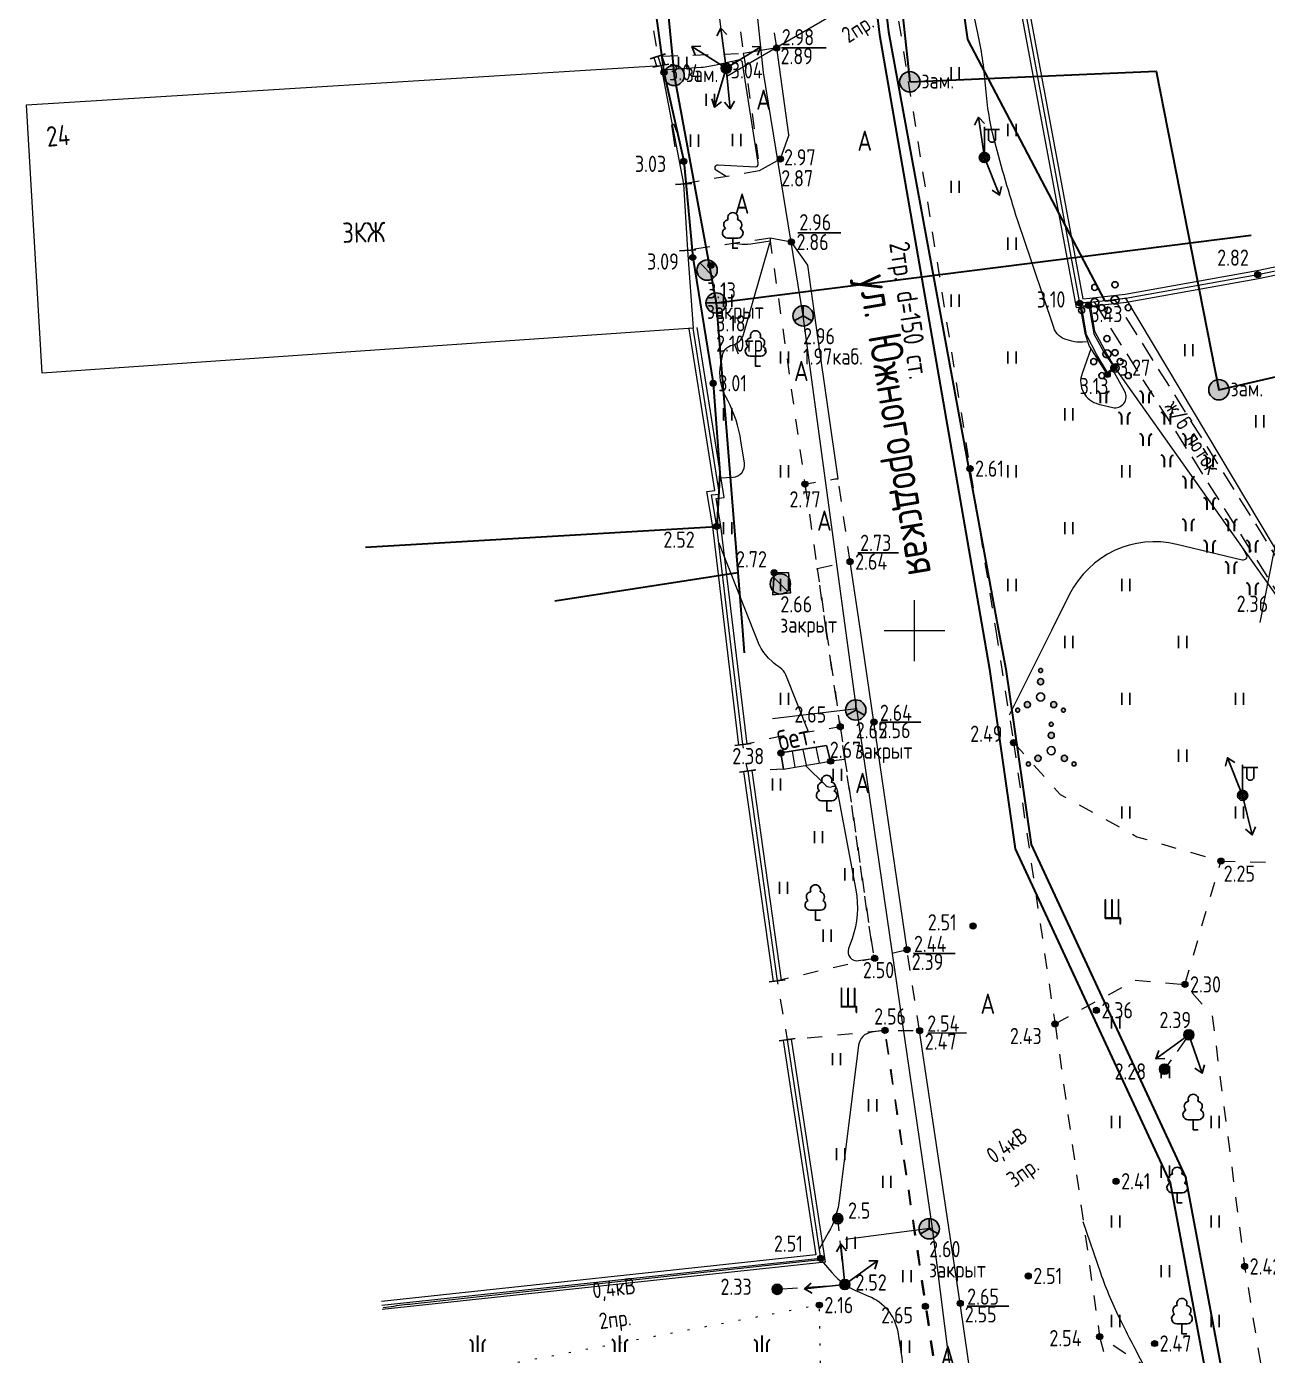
# Model space of a CAD drawing. Header units: metres. Extents: x 24337 to 25822, y 26642 to 34102.
# Drawn here: x 24494.9 to 24556, y 32964.3 to 33029.7 of the extents above; entities that cross this region are included whole.
import ezdxf

# ---------------------------------------------------------------- set-up
doc = ezdxf.new("R2010")
doc.units = ezdxf.units.M
for name, pattern in [('g5_01_5x1_5', [3, 1.5, -1.5]), ('g5_02x1', [3, 2, -1]), ('g5_366', [1.7, 0.2, -1.5])]:
    doc.linetypes.add(name, pattern=pattern)
for name, color, linetype in [('02_Сетка', 7, 'Continuous'), ('03_Здания и строения', 7, 'Continuous'), ('06_Инженерно-технические сооружения', 7, 'Continuous'), ('07_Объекты электропередачи', 7, 'Continuous'), ('10_Границы покрытий и угодий', 7, 'Continuous'), ('13_Растительность', 7, 'Continuous'), ('14_Ограждения', 7, 'Continuous'), ('17_Топонимика', 7, 'Continuous'), ('19_Горизонтали', 7, 'Continuous'), ('30_Канализация', 7, 'Continuous'), ('31_Водопровод', 7, 'Continuous'), ('33_Газопровод', 7, 'Continuous'), ('35_Телефон', 7, 'Continuous'), ('37_Кабель низкого напряжения', 7, 'Continuous'), ('44_Крышки колодцев', 7, 'Continuous'), ('45_Номера колодцев', 7, 'Continuous'), ('61_Отметки высоты поверхности', 7, 'Continuous')]:
    doc.layers.add(name, color=color, linetype=linetype)
doc.styles.add('LIKE11', font='bm431.shx')
doc.styles.add('Line_GUGK', font='', dxfattribs={"height": 1})
doc.styles.get("Standard").update_dxf_attribs({"font": 'GOST_0.TTF', "height": 2})
doc.styles.get('Line_GUGK').set_extended_font_data('Bm431', italic=True)
doc.linetypes.add('g5_119_3', pattern='A,8,-2,[31,GUGK_2005.shx,S=0.2,R=0,X=0,Y=0],8,[31,GUGK_2005.shx,S=0.2,R=180.000005,X=0,Y=0],-2', length=20)
doc.linetypes.add('g5_121_g', pattern='A,8,-0.6,["Г",Line_GUGK,S=2,R=0,X=0,Y=-1],-2.3,24', length=34.9)
doc.linetypes.add('g5_121_kl', pattern='A,8,-0.6,["Кл",Line_GUGK,S=2,R=0,X=0,Y=-1],-4.4,24', length=37)
doc.linetypes.add('g5_122_k', pattern='A,2,-2,3,-0.6,["К",Line_GUGK,S=2,R=0,X=0,Y=-1],-3,3,-2,8,-2,8,-2,6', length=41.6)
doc.linetypes.add('g5_122_kn', pattern='A,2,-2,3,-0.6,["Кн",Line_GUGK,S=2,R=0,X=0,Y=-1],-5,3,-2,8,-2,8,-2,6', length=43.6)
doc.linetypes.add('g5_122_v', pattern='A,2,-2,3,-0.6,["В",Line_GUGK,S=2,R=0,X=0,Y=-1],-2.8,3,-2,8,-2,8,-2,6', length=41.4)
doc.linetypes.add('g5_133_t', pattern='A,4,[27,GUGK_2005.shx,S=0.8,R=0,X=0,Y=0],4,-2', length=10)
doc.linetypes.add('g5_472', pattern='A,0,-8,[25,GUGK_2005.shx,S=0.8,R=0,X=0,Y=-0.4],0', length=8)

# ---------------------------------------------------------------- blocks, each defined once
blk = doc.blocks.new('g5_401')
at = {"color": 0, "flags": 128}
for points in [[(-0.4, 0), (-0.4, 1.2)], [(0.4, 0), (0.4, 1.2)]]:
    blk.add_lwpolyline(points, dxfattribs=at)
blk = doc.blocks.new('g5_404')
at = {"color": 0, "lineweight": 30, "flags": 128}
blk.add_lwpolyline([(0, 0), (0, 1.6)], dxfattribs=at)
for points in [[(-0.5, 0), (-0.5, 0.8, 0.318313), (-0.8, 1.2, 0.61176)], [(0.5, 0), (0.5, 0.8, -0.318313), (0.8, 1.2, -0.61176)]]:
    blk.add_lwpolyline(points, format="xyb", dxfattribs=at)
blk = doc.blocks.new('g5_330')
at = {"linetype": 'ByBlock'}
blk.add_hatch(color=0, dxfattribs=at).paths.add_polyline_path([(-0.3, 0, 1), (0.3, 0, 1)])
at = {"color": 0, "linetype": 'ByBlock', "lineweight": -2}
blk.add_circle((0, 0), 0.3, dxfattribs=at)
at = {"color": 0, "linetype": 'ByBlock', "lineweight": 15, "flags": 12}
for tag, p in [('number', (-7.62, -0.8)), ('z', (0.5, -0.8))]:
    blk.add_attdef(tag, p, '', height=1.6, dxfattribs=at)
blk = doc.blocks.new('g5_388_1')
at = {"color": 0, "flags": 128}
blk.add_lwpolyline([(0, 0.99), (0.51, 0.99, 0.798042), (0.73, 1.95, 0.636328), (0.46, 2.81, 0.533064), (0, 3.5, 0.533064), (-0.46, 2.81, 0.636328), (-0.73, 1.95, 0.798042), (-0.51, 0.99)], format="xyb", dxfattribs=at)
for points in [[(0, 0.99), (-0.51, 0.99)], [(0.5, 0), (0, 0), (0, 0.99)]]:
    blk.add_lwpolyline(points, dxfattribs=at)
at = {"style": 'LIKE11', "flags": 8}
for tag, p in [('Описание', (-14.19, 0.84)), ('Метрические данные', (1.49, 0.46))]:
    blk.add_attdef(tag, p, '', height=2, dxfattribs=at)
blk = doc.blocks.new('g5_475_5')
at = {"color": 0, "flags": 128}
blk.add_lwpolyline([(0, -0.8), (0, 0.8)], dxfattribs=at)
blk = doc.blocks.new('g5_395_2')
h = blk.add_hatch(color=0)
h.paths.add_polyline_path([(-1.6, -0.75, 1), (-1, -0.75, 1)])
h.paths.add_polyline_path([(-2.05, -1.3, 1), (-2.45, -1.3, 1)])
h.paths.add_polyline_path([(1.6, -0.75, 1), (1, -0.75, 1)])
h.paths.add_polyline_path([(2.05, -1.3, 1), (2.45, -1.3, 1)])
h.paths.add_polyline_path([(0.3, 1.5, 1), (-0.3, 1.5, 1)])
h.paths.add_polyline_path([(0.2, 2.6, 1), (-0.2, 2.6, 1)])
at = {"color": 0}
for centre, radius in [((0, 2.6), 0.2), ((0, 1.5), 0.3), ((0, 0), 0.4), ((-2.25, -1.3), 0.2), ((-1.3, -0.75), 0.3), ((1.3, -0.75), 0.3), ((2.25, -1.3), 0.2)]:
    blk.add_circle(centre, radius, dxfattribs=at)
blk = doc.blocks.new('g5_367_1')
at = {"color": 0, "flags": 128}
for points in [[(0, 0.99), (-0.51, 0.99)], [(0, 0.99), (0.51, 0.99)], [(0, 0), (0, 0.99)], [(0.5, 0), (0, 0)]]:
    blk.add_lwpolyline(points, dxfattribs=at)
at = {"color": 0}
for centre, start, end in [((-0.39, 2.32), 97.9407, 227.8197), ((0, 3), 90, 202.242), ((0, 3), 337.758, 90), ((0.39, 2.32), 312.1804, 82.0594), ((-0.51, 1.49), 115.6346, 270), ((0.51, 1.49), 270, 64.3654)]:
    blk.add_arc(centre, 0.5, start, end, dxfattribs=at)
at = {"style": 'LIKE11', "flags": 8}
for tag, p in [('Описание', (-14.23, 1.01)), ('Метрические данные', (1.4, 0.6))]:
    blk.add_attdef(tag, p, '', height=2, dxfattribs=at)
blk = doc.blocks.new('g5_329_6')
at = {"color": 0, "linetype": 'ByBlock', "lineweight": 15}
blk.add_line((0, 0), (1, 0), dxfattribs=at)
blk = doc.blocks.new('g5_403')
at = {"color": 0, "lineweight": 30, "flags": 128}
for points in [[(-0.3, 0), (-0.3, 0.8, 0.318313), (-0.6, 1.2, 0.61176)], [(0.3, 0), (0.3, 0.8, -0.318313), (0.6, 1.2, -0.61176)]]:
    blk.add_lwpolyline(points, format="xyb", dxfattribs=at)
blk = doc.blocks.new('g5_394')
at = {"color": 0}
for centre, radius in [((0, 1.5), 0.3), ((0, 0), 0.4), ((-1.3, -0.75), 0.3), ((1.3, -0.75), 0.3)]:
    blk.add_circle(centre, radius, dxfattribs=at)
blk = doc.blocks.new('g5_115_1')
at = {"color": 0, "flags": 128}
for points in [[(0, 0), (4, 0)], [(3.29, -0.5), (4, 0), (3.29, 0.5)]]:
    blk.add_lwpolyline(points, dxfattribs=at)
blk = doc.blocks.new('g5_106_1a')
h = blk.add_hatch(color=255)
edge = h.paths.add_edge_path()
edge.add_arc((0, 0), 0.425, 0, 360)
at = {"color": 0}
blk.add_circle((0, 0), 0.5, dxfattribs=at)
at = {"style": 'LIKE11', "flags": 8}
for tag, p in [('Отметка', (1, 0)), ('Высота опоры', (-7.75, -2.8))]:
    blk.add_attdef(tag, p, '', height=1.6, dxfattribs=at)
blk = doc.blocks.new('g5_110_1c')
h = blk.add_hatch(color=255)
edge = h.paths.add_edge_path()
edge.add_arc((0, 0), 0.425, 0, 360)
edge = h.paths.add_edge_path(flags=16)
edge.add_arc((0, 0), 0.195, 0, 360)
h = blk.add_hatch(color=0)
edge = h.paths.add_edge_path()
edge.add_arc((0, 0), 0.12, 0, 360)
at = {"color": 0}
for p, q in [((0, 0.5), (0, 3)), ((0, 2.75), (1.5, 2.75))]:
    blk.add_line(p, q, dxfattribs=at)
at = {"color": 0, "flags": 128}
blk.add_lwpolyline([(0.4, 2.75), (0.4, 1.86, 1.040016), (1.1, 1.86), (1.1, 2.75)], format="xyb", dxfattribs=at)
at = {"color": 0}
for radius in [0.5, 0.12]:
    blk.add_circle((0, 0), radius, dxfattribs=at)
blk = doc.blocks.new('g5_117sv')
h = blk.add_hatch(color=255)
h.paths.add_polyline_path([(-0.08, 0.92, 0.390634), (-0.93, 0, 0.11106), (-0.84, -0.4), (-0.08, 0.04)])
h.paths.add_polyline_path([(0.07, 0.04), (0.84, -0.4, 0.11106), (0.92, 0, 0.390634), (0.07, 0.92)])
h.paths.add_polyline_path([(-0.76, -0.53, 0.524447), (0.76, -0.53), (0, -0.09)])
at = {"color": 0, "flags": 128}
for points in [[(0, 1), (0, 0)], [(0, 0), (-0.87, -0.5)], [(0.87, -0.5), (0, 0)]]:
    blk.add_lwpolyline(points, dxfattribs=at)
at = {"color": 0}
blk.add_circle((0, 0), 1, dxfattribs=at)
at = {"style": 'LIKE11', "flags": 8}
for tag, p in [('Номер', (0, 1.7)), ('Отметка кольца люка', (0, -2.8)), ('Отметка земли (возле него)', (0, -4.8)), ('Верх прокладки', (0, -6.8)), ('Низ прокладки', (0, -8.8))]:
    blk.add_attdef(tag, p, '', height=1.6, dxfattribs=at)
blk = doc.blocks.new('g5_117v')
h = blk.add_hatch(color=255)
h.paths.add_polyline_path([(-0.92, 0.07), (0.92, 0.07, 0.921954)])
h.paths.add_polyline_path([(0.92, -0.07), (-0.92, -0.07, 0.921954)])
at = {"color": 0}
blk.add_line((-1, 0), (1, 0), dxfattribs=at)
blk.add_circle((0, 0), 1, dxfattribs=at)
at = {"style": 'LIKE11', "flags": 8}
blk.add_attdef('Номер', (0, 1.7), '', height=1.6, dxfattribs=at)
at = {"layer": '45_Номера колодцев', "style": 'LIKE11', "flags": 8}
for tag, p in [('Отметка кольца люка', (0, -2.8)), ('Отметка земли (возле него)', (0, -4.8)), ('Верх прокладки', (0, -6.8)), ('Низ прокладки', (0, -8.8))]:
    blk.add_attdef(tag, p, '', height=1.6, dxfattribs=at)
blk = doc.blocks.new('g5_117')
h = blk.add_hatch(color=255)
h.paths.add_polyline_path([(-0.6, 0.7), (0.7, -0.6, 0.177899), (0.93, 0, 0.639215)])
h.paths.add_polyline_path([(-0.7, 0.6, 0.177899), (-0.93, 0, 0.639215), (0.6, -0.7)])
at = {"color": 0, "flags": 128}
blk.add_lwpolyline([(0.71, -0.71), (-0.71, 0.71)], dxfattribs=at)
at = {"color": 0}
blk.add_circle((0, 0), 1, dxfattribs=at)
at = {"style": 'LIKE11', "flags": 8}
for tag, p, height in [('Номер', (0, 1.7), 1.6), ('Текст', (1.78, -0.8), 2), ('Отметка кольца люка', (0, -2.8), 1.6), ('Отметка земли (возле него)', (0, -4.8), 1.6), ('Верх прокладки', (0, -6.8), 1.6), ('Низ прокладки', (0, -8.8), 1.6)]:
    blk.add_attdef(tag, p, '', height=height, dxfattribs=at)
blk = doc.blocks.new('g5_118')
h = blk.add_hatch(color=255)
edge = h.paths.add_edge_path()
edge.add_arc((0, 0), 0.925, 0, 360)
at = {"color": 0}
blk.add_circle((0, 0), 1, dxfattribs=at)
at = {"style": 'LIKE11', "flags": 8}
for tag, p, height in [('Номер', (0, 1.7), 1.6), ('Текст', (1.17, -0.66), 2), ('Отметка кольца люка', (0, -2.8), 1.6), ('Отметка земли (возле него)', (0, -4.8), 1.6), ('Верх прокладки', (0, -6.8), 1.6), ('Низ прокладки', (0, -8.8), 1.6)]:
    blk.add_attdef(tag, p, '', height=height, dxfattribs=at)
blk = doc.blocks.new('g5_012')
at = {"color": 92, "linetype": 'ByBlock', "lineweight": -2}
for p, q in [((0, -3), (0, 3)), ((-3, 0), (3, 0))]:
    blk.add_line(p, q, dxfattribs=at)

msp = doc.modelspace()

# ---------------------------------------------------------------- linework, layer by layer
at = {"layer": '03_Здания и строения', "color": 7, "linetype": 'Continuous', "lineweight": 20, "ltscale": 0.5, "flags": 128}
for points in [[(24527.43, 33018.724), (24527.696, 33014.878), (24495.652, 33012.674), (24494.887, 33025.875), (24526.111, 33027.81), (24527.232, 33021.984), (24527.43, 33018.724)], [(24526.111, 33027.81), (24527.232, 33021.984)], [(24527.232, 33021.984), (24527.43, 33018.724)]]:
    msp.add_lwpolyline(points, dxfattribs=at)
at = {"layer": '06_Инженерно-технические сооружения', "color": 7, "linetype": 'Continuous', "lineweight": 20, "ltscale": 0.5, "flags": 128}
for points in [[(24548.09, 33012.603), (24548.473, 33012.924), (24548.074, 33013.617), (24547.483, 33014.726), (24547.247, 33016.161), (24546.73, 33016.115), (24546.986, 33014.636), (24547.2, 33013.997), (24548.09, 33012.603)], [(24547.175, 33016), (24547.247, 33016.161)], [(24547.474, 33016.141), (24547.247, 33016.161)], [(24558.821, 33000), (24557.641, 33001.906), (24549.003, 33016.365), (24548.469, 33016.27)], [(24546.826, 33015.978), (24546.73, 33016.115)], [(24546.826, 33015.978), (24547.175, 33016), (24547.436, 33014.61), (24547.926, 33013.702), (24548.422, 33012.941), (24548.095, 33012.696), (24547.569, 33013.567), (24547.068, 33014.553), (24546.826, 33015.978)], [(24548.422, 33012.941), (24548.473, 33012.924)], [(24557.517, 33000), (24556.745, 33001.258), (24548.473, 33012.924)], [(24548.095, 33012.696), (24548.09, 33012.603)], [(24532.022, 32993.972), (24532.153, 32993.182), (24532.022, 32993.972), (24534.265, 32994.342), (24534.471, 32993.568), (24534.265, 32994.342), (24532.022, 32993.972), (24532.153, 32993.182), (24534.471, 32993.568)], [(24532.582, 32994.064), (24532.703, 32993.273)], [(24533.101, 32994.15), (24533.272, 32993.368)], [(24533.747, 32994.257), (24533.915, 32993.475)]]:
    msp.add_lwpolyline(points, dxfattribs=at)
at = {"layer": '06_Инженерно-технические сооружения', "color": 92, "linetype": 'g5_02x1', "lineweight": 20, "ltscale": 0.5, "flags": 128}
msp.add_lwpolyline([(24556.799, 33001.353), (24547.474, 33016.141), (24548.469, 33016.27), (24557.547, 33001.796)], dxfattribs=at)
at = {"layer": '06_Инженерно-технические сооружения', "elevation": 2.725, "flags": 128}
msp.add_lwpolyline([(24531.692, 33002.849), (24532.399, 33002.845), (24532.498, 33001.857), (24531.628, 33001.75)], close=True, dxfattribs=at)
at = {"layer": '07_Объекты электропередачи', "color": 7, "linetype": 'g5_02x1', "lineweight": 20, "ltscale": 0.5, "flags": 128}
for points in [[(24552.106, 32980.096), (24550.908, 32978.407)], [(24531.842, 32967.572), (24535.168, 32967.805), (24534.828, 32971.047)]]:
    msp.add_lwpolyline(points, dxfattribs=at)
at = {"layer": '10_Границы покрытий и угодий', "color": 7, "linetype": 'g5_01_5x1_5', "lineweight": 20, "ltscale": 0.5, "flags": 128}
for points in [[(24529.618, 33090.937), (24531.881, 33072.413), (24532.25, 33070.153), (24534.834, 33051.639), (24536.537, 33038.022), (24537.084, 33034.597), (24541.333, 33007.97), (24542.598, 33000)], [(24531.818, 33028.678), (24531.255, 33032.681)], [(24529.625, 33032.446), (24525.482, 33031.152), (24525.961, 33028.267), (24530.172, 33028.413)], [(24529.625, 33032.446), (24530.172, 33028.413)], [(24530.172, 33028.413), (24530.218, 33028.19), (24530.967, 33022.816), (24530.959, 33022.629)], [(24530.959, 33022.629), (24527.232, 33021.984)], [(24531.487, 33019.309), (24527.43, 33018.724)], [(24531.487, 33019.309), (24531.494, 33019.161), (24533.206, 33007.206), (24534.682, 33007.464), (24534.844, 33007.463)], [(24533.206, 33007.206), (24533.813, 33003.055)], [(24535.428, 33003.39), (24534.844, 33007.463)], [(24533.813, 33003.055), (24535.284, 33003.375), (24535.428, 33003.39)], [(24534.257, 33000), (24533.813, 33003.055), (24534.257, 33000)], [(24534.943, 32995.268), (24535.178, 32993.648), (24536.572, 32984.046), (24535.178, 32993.648), (24534.943, 32995.268), (24534.257, 33000)], [(24534.257, 33000), (24534.943, 32995.268)], [(24542.598, 33000), (24543.473, 32994.481)], [(24535.182, 32993.649), (24535.178, 32993.648), (24534.471, 32993.568), (24534.265, 32994.342), (24532.022, 32993.972), (24532.153, 32993.182), (24530.388, 32993.085), (24530.156, 32994.383), (24531.901, 32994.784), (24534.943, 32995.268)], [(24543.473, 32994.481), (24545.766, 32991.934), (24549.545, 32989.852), (24553.684, 32988.651), (24557.063, 32988.573), (24563.331, 32989.23), (24564.195, 32983.389), (24565.513, 32975.106)], [(24543.473, 32994.481), (24545.519, 32980.631)], [(24551.914, 32982.58), (24553.684, 32988.651)], [(24538.234, 32984.284), (24536.642, 32983.87), (24531.835, 32982.754), (24532.336, 32979.855), (24537.147, 32980.319), (24538.848, 32980.3)], [(24538.848, 32980.3), (24538.234, 32984.284)], [(24536.572, 32984.046), (24536.642, 32983.87)], [(24545.519, 32980.631), (24549.447, 32982.787), (24551.914, 32982.58), (24553.25, 32981.047), (24554.85, 32968.698), (24555.79, 32962.964), (24551.415, 32962.832), (24547.716, 32965.241)], [(24537.147, 32980.319), (24537.153, 32980.249)], [(24541.534, 32950.944), (24539.136, 32966.735), (24537.153, 32980.249), (24541.534, 32950.944)], [(24545.519, 32980.631), (24547.716, 32965.241)], [(24547.716, 32965.241), (24551.386, 32951.152)]]:
    msp.add_lwpolyline(points, dxfattribs=at)
at = {"layer": '10_Границы покрытий и угодий', "color": 7, "linetype": 'Continuous', "lineweight": 20, "ltscale": 0.5, "flags": 128}
for points in [[(24531.818, 33028.678), (24530.172, 33028.413)], [(24532.412, 33024.401), (24531.818, 33028.678)], [(24532.412, 33024.401), (24531.993, 33023.21), (24530.959, 33022.629)], [(24533.349, 33017.979), (24532.543, 33019.125), (24531.487, 33019.309)], [(24534.844, 33007.463), (24533.843, 33014.441), (24533.349, 33017.979)], [(24535.934, 33000), (24535.428, 33003.39)], [(24538.234, 32984.284), (24536.606, 32995.499), (24535.934, 33000)], [(24542.983, 32952.117), (24540.85, 32966.879), (24538.848, 32980.3)]]:
    msp.add_lwpolyline(points, dxfattribs=at)
at = {"layer": '10_Границы покрытий и угодий', "color": 7, "linetype": 'g5_366', "lineweight": 20, "ltscale": 0.5, "flags": 128}
msp.add_lwpolyline([(24524.305, 32954.663), (24528.556, 32956.349), (24534.134, 32955.47), (24533.917, 32966.79), (24514.674, 32963.127), (24524.305, 32954.663)], dxfattribs=at)
at = {"layer": '14_Ограждения', "color": 7, "linetype": 'Continuous', "lineweight": 20, "ltscale": 0.5, "flags": 128}
for points in [[(24542.505, 33040.795), (24542.857, 33035.813), (24546.567, 33015.9), (24547.268, 33015.962), (24549.032, 33016.167), (24555.539, 33017.327), (24561.982, 33018.677), (24577.088, 33021.311)], [(24542.904, 33040.823), (24543.255, 33035.863), (24546.893, 33016.33), (24547.227, 33016.36), (24548.974, 33016.563), (24555.463, 33017.719), (24561.906, 33019.069), (24577.019, 33021.705)], [(24525.771, 33028.205), (24525.921, 33027.748)], [(24526.151, 33028.329), (24526.301, 33027.872)], [(24529.279, 33000), (24528.666, 33005.099), (24528.378, 33006.846), (24528.763, 33006.892), (24527.499, 33014.847)], [(24529.682, 33000), (24529.062, 33005.155), (24528.841, 33006.499), (24529.223, 33006.544), (24527.894, 33014.91)], [(24529.958, 32994.359), (24529.279, 33000)], [(24530.355, 32994.407), (24529.682, 33000)], [(24530.19, 32993.057), (24531.637, 32982.726)], [(24530.586, 32993.113), (24532.033, 32982.782)], [(24532.138, 32979.825), (24533.751, 32969.268), (24512.358, 32966.973)], [(24532.534, 32979.885), (24534.209, 32968.914), (24512.401, 32966.575)]]:
    msp.add_lwpolyline(points, dxfattribs=at)
at = {"layer": '14_Ограждения', "color": 7, "linetype": 'g5_472', "lineweight": 20, "ltscale": 0.5, "flags": 128}
for points in [[(24542.704, 33040.809), (24543.056, 33035.838), (24546.73, 33016.115), (24547.247, 33016.161), (24549.003, 33016.365), (24555.501, 33017.523), (24561.944, 33018.873), (24577.053, 33021.508)], [(24525.961, 33028.267), (24526.111, 33027.81)], [(24529.481, 33000), (24528.864, 33005.127), (24528.61, 33006.672), (24528.993, 33006.718), (24527.696, 33014.878)], [(24530.156, 32994.383), (24529.481, 33000)], [(24530.388, 32993.085), (24531.835, 32982.754)], [(24532.336, 32979.855), (24533.98, 32969.091), (24512.38, 32966.774)]]:
    msp.add_lwpolyline(points, dxfattribs=at)
at = {"layer": '19_Горизонтали', "color": 32, "linetype": 'Continuous', "lineweight": 20, "ltscale": 0.5, "flags": 128}
for points, elevation in [([(24547.13, 33014.205), (24546.864, 33014.191, -0.077429), (24546.34, 33014.246), (24546.108, 33014.307, -0.251937), (24545.456, 33014.917), (24543.914, 33019.488, -0.015757), (24542.735, 33023.385), (24542.552, 33024.063, -0.047778), (24542.111, 33026.683), (24542.111, 33026.683, 0.034042), (24541.741, 33029.32), (24540.495, 33035.24)], 3), ([(24529.334, 33022.348), (24528.854, 33022.653, -0.771641), (24528.942, 33022.928), (24530.788, 33022.828, 0.291585), (24530.89, 33022.886), (24530.89, 33022.886, 0.162754), (24530.912, 33023.016), (24530.14, 33027.937, 0.443012), (24529.923, 33028.079), (24529.923, 33028.079, -0.010191), (24529.547, 33027.99), (24528.832, 33027.836, -0.00124), (24528.47, 33027.759), (24528.47, 33027.759, -0.036021), (24528.103, 33027.709), (24526.216, 33027.59)], 3), ([(24526.824, 33023.817), (24526.66, 33024.882, -0.891234), (24526.747, 33024.905), (24526.893, 33024.541)], 3), ([(24529.016, 33007.523), (24529.668, 33007.555, 0.444152), (24530.223, 33008.231), (24530.057, 33009.333, 0.083982), (24529.404, 33011.324), (24529.309, 33011.504, -0.168295), (24529.064, 33013.109), (24529.142, 33013.528, -0.297267), (24529.641, 33014.053), (24529.641, 33014.053, 0.270753), (24530.182, 33014.569), (24531.485, 33019.093, -0.209151), (24531.494, 33019.105), (24531.502, 33019.109)], 3), ([(24531.494, 33019.163), (24530.54, 33019.024, -0.066311), (24529.981, 33019.018), (24529.701, 33019.051)], 3), ([(24547.287, 33013.861), (24546.849, 33012.656, 0.447573), (24547.657, 33011.151), (24548.358, 33010.983, 0.652848), (24548.952, 33011.764), (24548.361, 33012.83)], 3), ([(24554.726, 33004.105), (24554.931, 33003.737, -0.652848), (24554.725, 33003.467), (24551.519, 33004.239, 0.348745), (24546.237, 33001.784), (24545.342, 33000)], 2.5), ([(24533.382, 32995.019), (24532.267, 32997.815, 0.157927), (24531.97, 32998.172, -0.054177), (24531.59, 32998.475), (24531.419, 32998.644, -0.103576), (24530.898, 32999.435), (24530.674, 33000)], 2.5), ([(24533.233, 32993.362), (24534.223, 32992.38, 0.313446), (24534.551, 32992.322), (24534.551, 32992.322, -0.48878), (24534.774, 32992.208), (24535.708, 32987.232, -0.131833), (24535.524, 32984.825), (24535.353, 32984.341, 0.562489), (24535.837, 32983.749), (24536.565, 32983.852)], 2.5), ([(24537.043, 32980.309), (24536.481, 32980.228, 0.338348), (24535.849, 32979.585), (24534.913, 32972.05, -0.096735), (24534.355, 32970.346), (24533.91, 32969.549)], 2.5), ([(24549.895, 32963.822), (24549.57, 32964.435, -0.006466), (24548.935, 32965.67), (24548.773, 32965.996, -0.014522), (24548.234, 32967.161), (24548.234, 32967.161, -0.018723), (24547.775, 32968.36), (24546.909, 32970.897)], 2.5), ([(24512.44, 32966.677), (24512.965, 32966.748, -0.006834), (24514.015, 32966.876), (24533.832, 32969.016, 0.01827), (24533.93, 32969.03), (24533.93, 32969.03, -0.266235), (24534.011, 32969.001), (24534.536, 32968.391, 0.119448), (24535.885, 32967.424), (24536.34, 32967.239, -0.257013), (24537.776, 32965.474), (24537.776, 32965.474, -0.026095), (24538.107, 32962.901)], 2.5)]:
    msp.add_lwpolyline(points, format="xyb", dxfattribs=dict(at, elevation=elevation))
at = {"layer": '19_Горизонтали', "color": 32, "linetype": 'Continuous', "lineweight": 20, "ltscale": 0.5, "elevation": 2.5, "flags": 128}
for points in [[(24530.674, 33000), (24528.96, 33004.333)], [(24545.342, 33000), (24543.257, 32995.841)]]:
    msp.add_lwpolyline(points, dxfattribs=at)
at = {"layer": '30_Канализация', "color": 22, "linetype": 'g5_122_kn', "lineweight": 30, "ltscale": 0.5, "flags": 128}
for points in [[(24507.08, 33250), (24507.876, 33243.832), (24514.524, 33198.621), (24526.888, 33118.836), (24529.029, 33094.629), (24536.881, 33029.318), (24541.957, 33000), (24542.287, 32998.097), (24543.551, 32989.254), (24551.19, 32972.81), (24558.607, 32933.033), (24561.288, 32915.129)], [(24508.037, 33250), (24512.246, 33219.456), (24514.362, 33204.433), (24527.276, 33119.656), (24529.538, 33095.043), (24537.326, 33029.478), (24542.742, 33000), (24543.091, 32998.097), (24544.344, 32989.471), (24551.936, 32973.095), (24555.314, 32955.008), (24557.558, 32942.994), (24557.93, 32941.006), (24558.667, 32937.059), (24559.24, 32933.99), (24559.862, 32930.045), (24560.507, 32925.743), (24561.25, 32920.784), (24561.861, 32916.703), (24562.081, 32915.238)]]:
    msp.add_lwpolyline(points, dxfattribs=at)
at = {"layer": '30_Канализация', "color": 12, "linetype": 'g5_122_k', "lineweight": 30, "ltscale": 0.5, "flags": 128}
for points in [[(24510.296, 33234.582), (24515.641, 33200.571), (24518.147, 33183.742), (24521.076, 33164.532), (24522.96, 33152.184), (24524.356, 33143.736), (24528.076, 33118.633), (24530.205, 33095.362), (24531.959, 33080.727), (24534.637, 33058.388), (24538.053, 33029.896), (24538.369, 33027.012)], [(24538.369, 33027.012), (24550.504, 33027.533), (24553.586, 33011.854), (24572.925, 33016.292), (24583.704, 33018.829)]]:
    msp.add_lwpolyline(points, dxfattribs=at)
at = {"layer": '30_Канализация', "color": 42, "linetype": 'g5_121_kl', "lineweight": 30, "ltscale": 0.5, "flags": 128}
msp.add_lwpolyline([(24531.927, 33093.851), (24533.376, 33083.754), (24541.203, 33029.094), (24547.972, 33016.206)], dxfattribs=at)
at = {"layer": '31_Водопровод', "color": 94, "linetype": 'g5_122_v', "lineweight": 30, "ltscale": 0.5, "flags": 128}
for points in [[(24514.524, 33127.887), (24519.054, 33089.673), (24523.263, 33062.828), (24524.753, 33048.151), (24526.763, 33027.327), (24528.833, 33016.125), (24555.178, 33019.457)], [(24528.833, 33016.125), (24530.129, 33000)], [(24520.901, 33001.47), (24529.899, 33002.856)], [(24530.129, 33000), (24530.217, 32998.902)]]:
    msp.add_lwpolyline(points, dxfattribs=at)
at = {"layer": '33_Газопровод', "color": 132, "linetype": 'g5_121_g', "lineweight": 30, "ltscale": 0.5, "flags": 128}
for points in [[(24508.927, 33121.652), (24512.822, 33122.144), (24513.223, 33122.417), (24513.445, 33121.785), (24514.347, 33115.527), (24514.952, 33111.101), (24515.631, 33105.673), (24516.459, 33099.669), (24517.1, 33094.696), (24517.553, 33091.563), (24518.812, 33085.665), (24519.48, 33079.781), (24519.602, 33076.835), (24518.587, 33076.616), (24520.865, 33067.705), (24521.449, 33061.922), (24522.391, 33055.355), (24523.137, 33049.069), (24523.926, 33043.452), (24524.82, 33037.172), (24525.304, 33032.246), (24525.68, 33031.727), (24526.268, 33027.481), (24527.237, 33023.103), (24527.682, 33018.363), (24528.689, 33012.176), (24529.023, 33007.757), (24528.864, 33005.127)], [(24511.569, 33004.109), (24528.864, 33005.127)]]:
    msp.add_lwpolyline(points, dxfattribs=at)
at = {"layer": '35_Телефон', "color": 6, "linetype": 'g5_133_t', "lineweight": 20, "ltscale": 0.5, "flags": 128}
for points in [[(24502.154, 33206.134), (24506.639, 33193.192), (24512.782, 33151.179), (24513.827, 33144.28), (24516.411, 33127.044), (24519.798, 33100.705), (24523.441, 33072.255), (24526.042, 33053.992), (24528.824, 33031.545), (24529.358, 33027.285), (24542.774, 33035.09), (24543.713, 33038.119)], [(24535.218, 33000), (24533.116, 33015.489), (24531.161, 33027.465), (24530.441, 33034.361), (24528.252, 33050.127), (24526.454, 33064.886), (24525.701, 33072.581), (24519.973, 33077.905)], [(24535.738, 32996.164), (24535.218, 33000)], [(24531.609, 32995.665), (24535.738, 32996.164), (24539.464, 32970.574), (24535.203, 32970.014)], [(24539.464, 32970.574), (24544.47, 32930.949)]]:
    msp.add_lwpolyline(points, dxfattribs=at)
at = {"layer": '37_Кабель низкого напряжения', "color": 1, "linetype": 'g5_119_3', "lineweight": 20, "ltscale": 0.5, "flags": 128}
msp.add_lwpolyline([(24560.825, 33026.871), (24555.597, 33000.397)], dxfattribs=at)
at = {"layer": '61_Отметки высоты поверхности', "flags": 128}
for points in [[(24532.047, 33028.679), (24534.256, 33028.684)], [(24534.975, 33019.574), (24532.855, 33019.574)], [(24537.812, 33003.819), (24535.818, 33003.819)], [(24536.922, 32995.491), (24538.911, 32995.486)], [(24538.558, 32984.096), (24540.596, 32984.103)], [(24539.258, 32980.178), (24541.168, 32980.189)], [(24541.188, 32966.737), (24543.248, 32966.737)]]:
    msp.add_lwpolyline(points, dxfattribs=at)

# ---------------------------------------------------------------- block references
at = {"layer": '02_Сетка', "color": 92, "linetype": 'Continuous', "lineweight": 15, "ltscale": 0.5, "xscale": 0.5, "yscale": 0.5}
msp.add_blockref('g5_012', (24538.601, 33000), dxfattribs=at)
at = {"layer": '07_Объекты электропередачи', "color": 7, "linetype": 'Continuous', "lineweight": 20}
for p, xscale, yscale, zscale, rotation in [((24529.333, 33027.678, 3.036), 0.5, 0.5, 0.5, 97.50406496819353), ((24529.333, 33027.678, 3.036), 0.4999999999999998, 0.4999999999999998, 0.4999999999999998, 147.7360901624054), ((24529.333, 33027.678, 3.036), 0.5, 0.5, 0.5, 31.72515293991495), ((24529.333, 33027.678, 3.036), 0.5, 0.5, 0.5, 253.2037732122403), ((24529.333, 33027.678, 3.036), 0.5, 0.5, 0.5, 275.5662496869689), ((24542.039, 33023.289, 2.964), 0.5, 0.5, 0.5, 98.19794388597512), ((24542.039, 33023.289, 2.964), 0.5, 0.5, 0.5, 292.0416495122801), ((24554.754, 32991.884, 2.377), 0.5, 0.5, 0.5, 112.0416376731346), ((24554.754, 32991.884, 2.377), 0.4999999999999999, 0.4999999999999999, 0.4999999999999999, 283.4485338759737), ((24552.106, 32980.096, 2.394), 0.4999999999999998, 0.4999999999999998, 0.4999999999999998, 215.9663878196528), ((24552.106, 32980.096, 2.394), 0.5, 0.5, 0.5, 289.0964992629273), ((24535.168, 32967.805, 2.522), 0.5, 0.5, 0.5, 95.5662583383909), ((24535.168, 32967.805, 2.522), 0.5, 0.5, 0.5, 35.96638281069647), ((24535.168, 32967.805, 2.522), 0.5, 0.5, 0.5, 186.140153827501)]:
    msp.add_blockref('g5_115_1', p, dxfattribs=dict(at, xscale=xscale, yscale=yscale, zscale=zscale, rotation=rotation))
at = {"layer": '07_Объекты электропередачи', "color": 7, "linetype": 'Continuous', "lineweight": 20, "xscale": 0.5, "yscale": 0.5, "zscale": 0.5}
for name, p in [('g5_106_1a', (24529.333, 33027.678, 3.036)), ('g5_110_1c', (24542.039, 33023.289, 2.964)), ('g5_110_1c', (24554.754, 32991.884, 2.377)), ('g5_106_1a', (24552.106, 32980.096, 2.394)), ('g5_106_1a', (24550.908, 32978.407, 2.275)), ('g5_106_1a', (24534.828, 32971.047, 2.502)), ('g5_106_1a', (24531.842, 32967.572, 2.335)), ('g5_106_1a', (24535.168, 32967.805, 2.522))]:
    msp.add_blockref(name, p, dxfattribs=at)
at = {"layer": '13_Растительность', "color": 92, "linetype": 'Continuous', "lineweight": 20, "xscale": 0.5, "yscale": 0.5, "zscale": 0.5}
for name, p in [('g5_401', (24527.188, 33027.641)), ('g5_401', (24528.549, 33025.826)), ('g5_401', (24527.772, 33023.818)), ('g5_401', (24529.845, 33023.85)), ('g5_388_1', (24529.655, 33018.823, 3.04)), ('g5_394', (24547.474, 33016.141, 2.164)), ('g5_394', (24548.469, 33016.27, 2.164)), ('g5_388_1', (24530.774, 33013.01, 2.898)), ('g5_394', (24548.074, 33013.617, 2.974)), ('g5_394', (24548.473, 33012.924, 2.946)), ('g5_395_2', (24544.808, 32996.731)), ('g5_395_2', (24545.331, 32994.084)), ('g5_401', (24531.806, 32992.119)), ('g5_388_1', (24534.28, 32991.129, 2.356)), ('g5_401', (24534.801, 32992.599)), ('g5_401', (24533.87, 32989.531)), ('g5_401', (24535.378, 32987.697)), ('g5_401', (24532.153, 32987.031)), ('g5_367_1', (24533.721, 32985.735)), ('g5_401', (24534.303, 32984.676)), ('g5_401', (24534.76, 32978.599)), ('g5_401', (24536.538, 32976.324)), ('g5_388_1', (24552.323, 32975.421, 2.464)), ('g5_401', (24534.966, 32973.925)), ('g5_401', (24537.241, 32972.56)), ('g5_388_1', (24551.533, 32971.828, 2.33)), ('g5_401', (24535.473, 32969.561)), ('g5_401', (24538.234, 32967.917)), ('g5_388_1', (24551.765, 32965.373, 2.408)), ('g5_401', (24538.151, 32964.447))]:
    msp.add_blockref(name, p, dxfattribs=at)
at = {"layer": '13_Растительность', "color": 92, "linetype": 'Continuous', "lineweight": 20, "ltscale": 0.5, "xscale": 0.5, "yscale": 0.5}
for name, p in [('g5_401', (24540.601, 33027.14)), ('g5_401', (24543.401, 33024.34)), ('g5_401', (24540.601, 33021.54)), ('g5_401', (24543.401, 33018.74)), ('g5_401', (24529.401, 33015.94)), ('g5_401', (24540.601, 33015.94)), ('g5_401', (24532.201, 33013.14)), ('g5_401', (24543.401, 33013.14)), ('g5_401', (24552.101, 33013.5)), ('g5_403', (24547.901, 33011.19)), ('g5_403', (24550.001, 33011.19)), ('g5_401', (24529.401, 33010.34)), ('g5_401', (24546.201, 33010.34)), ('g5_403', (24548.951, 33010.14)), ('g5_403', (24551.051, 33010.14)), ('g5_401', (24555.601, 33010)), ('g5_403', (24550.001, 33009.09)), ('g5_403', (24552.101, 33009.09)), ('g5_403', (24551.051, 33008.04)), ('g5_403', (24553.151, 33008.04)), ('g5_401', (24532.201, 33007.54)), ('g5_401', (24543.401, 33007.54)), ('g5_401', (24549.001, 33007.54)), ('g5_403', (24552.101, 33006.99)), ('g5_403', (24553.151, 33005.94)), ('g5_401', (24529.401, 33004.74)), ('g5_401', (24546.201, 33004.74)), ('g5_403', (24552.101, 33004.89)), ('g5_403', (24554.201, 33004.89)), ('g5_403', (24553.151, 33003.84)), ('g5_403', (24555.251, 33003.84)), ('g5_403', (24554.201, 33002.79)), ('g5_401', (24532.201, 33001.94)), ('g5_401', (24543.401, 33001.94)), ('g5_401', (24549.001, 33001.94)), ('g5_403', (24555.251, 33001.74)), ('g5_401', (24546.201, 32999.14)), ('g5_401', (24551.801, 32999.14)), ('g5_401', (24532.201, 32996.34)), ('g5_401', (24549.001, 32996.34)), ('g5_401', (24554.601, 32996.34)), ('g5_401', (24551.801, 32993.54)), ('g5_401', (24549.001, 32990.74)), ('g5_401', (24554.601, 32990.74)), ('g5_401', (24548.501, 32980.41)), ('g5_401', (24550.951, 32977.96)), ('g5_401', (24548.501, 32975.51)), ('g5_401', (24553.401, 32975.51)), ('g5_401', (24550.951, 32973.06)), ('g5_401', (24548.501, 32970.61)), ('g5_401', (24553.401, 32970.61)), ('g5_401', (24550.951, 32968.16)), ('g5_401', (24548.501, 32965.71)), ('g5_401', (24553.401, 32965.71)), ('g5_404', (24517.101, 32964.5)), ('g5_404', (24524.101, 32964.5)), ('g5_404', (24531.101, 32964.5))]:
    msp.add_blockref(name, p, dxfattribs=at)
at = {"layer": '14_Ограждения', "color": 7, "linetype": 'Continuous', "lineweight": 20}
for p, xscale, yscale, zscale, rotation in [((24525.961, 33028.267, 2.858), 0.5, 0.5, 0.5, 108.1712631686227), ((24526.111, 33027.81, 2.925), 0.5, 0.5, 0.5, 100.891360683278), ((24527.232, 33021.984, 3.097), 0.5, 0.5, 0.5, 93.47566037685503), ((24527.43, 33018.724, 3.103), 0.5, 0.5, 0.5, 273.4756553678987), ((24530.156, 32994.383, 2.262), 0.4999999999999999, 0.4999999999999999, 0.4999999999999999, 276.8570702901077), ((24530.388, 32993.085, 2.3), 0.5, 0.5, 0.5, 97.97320334152502), ((24531.835, 32982.754, 2.377), 0.4999999999999999, 0.4999999999999999, 0.4999999999999999, 277.9731983325687), ((24532.336, 32979.855, 2.32), 0.4999999999999999, 0.4999999999999999, 0.4999999999999999, 98.68375475107062)]:
    msp.add_blockref('g5_475_5', p, dxfattribs=dict(at, xscale=xscale, yscale=yscale, zscale=zscale, rotation=rotation))
at = {"layer": '19_Горизонтали', "color": 32, "linetype": 'Continuous', "lineweight": 20, "xscale": 0.4999999999999999, "yscale": 0.4999999999999999, "zscale": 0.4999999999999999, "rotation": 292.4227194264535}
msp.add_blockref('g5_329_6', (24529.731, 33014.081, 3), dxfattribs=at)
at = {"layer": '44_Крышки колодцев', "color": 7, "linetype": 'Continuous', "lineweight": 20, "xscale": 0.5, "yscale": 0.5, "zscale": 0.5}
for name, p in [('g5_118', (24526.763, 33027.327)), ('g5_118', (24538.369, 33027.012)), ('g5_117', (24528.389, 33017.741, 3.129)), ('g5_117v', (24528.833, 33016.125, 3.176)), ('g5_117sv', (24533.116, 33015.489, 2.958)), ('g5_118', (24553.586, 33011.854)), ('g5_117', (24531.997, 33002.293, 2.663)), ('g5_117sv', (24535.708, 32996.087, 2.646)), ('g5_117sv', (24539.323, 32970.549, 2.603))]:
    msp.add_blockref(name, p, dxfattribs=at)
at = {"layer": '61_Отметки высоты поверхности', "color": 7, "linetype": 'Continuous', "lineweight": 20, "xscale": 0.5, "yscale": 0.5, "zscale": 0.5}
for p in [(24531.818, 33028.678, 2.889), (24526.268, 33027.481, 3.037), (24531.993, 33023.21, 2.869), (24527.237, 33023.103, 3.033), (24532.543, 33019.125, 2.859), (24527.682, 33018.363, 3.093), (24528.575, 33017.971, 3.201), (24555.501, 33017.523, 2.825), (24546.73, 33016.115, 3.102), (24547.175, 33016, 3.43), (24548.422, 33012.941, 3.266), (24528.689, 33012.176, 3.012), (24548.09, 33012.603, 3.13), (24541.333, 33007.97, 2.607), (24533.206, 33007.206, 2.773), (24528.864, 33005.127, 2.519), (24535.428, 33003.39, 2.639), (24531.692, 33002.849, 2.725), (24534.943, 32995.268, 2.654), (24536.606, 32995.499, 2.555), (24543.473, 32994.481, 2.488), (24532.022, 32993.972, 2.385), (24534.471, 32993.568, 2.673), (24553.684, 32988.651, 2.248), (24541.486, 32985.453, 2.514), (24538.234, 32984.284, 2.394), (24536.642, 32983.87, 2.502), (24551.914, 32982.58, 2.301), (24547.555, 32981.308, 2.359), (24537.147, 32980.319, 2.504), (24538.848, 32980.3, 2.467), (24545.519, 32980.631, 2.426), (24548.526, 32972.891, 2.412), (24533.98, 32969.091, 2.508), (24554.85, 32968.698, 2.416), (24544.198, 32968.227, 2.513), (24533.917, 32966.79, 2.156), (24539.136, 32966.735, 2.651), (24540.85, 32966.879, 2.547), (24547.716, 32965.241, 2.543), (24550.417, 32964.901, 2.467)]:
    msp.add_blockref('g5_330', p, dxfattribs=at)

# ---------------------------------------------------------------- texts
at = {"layer": '03_Здания и строения', "color": 7, "linetype": 'Continuous', "lineweight": 15}
for s, rotation, p in [('24', 5.25987, (24495.911, 33023.808)), ('3КЖ', 1.28183, (24510.443, 33019.079))]:
    msp.add_text(s, height=1, rotation=rotation, dxfattribs=at).set_placement(p)
at = {"layer": '06_Инженерно-технические сооружения', "color": 7, "linetype": 'Continuous', "lineweight": 15}
msp.add_text('ж/б лоток', height=0.8, rotation=302.54623, dxfattribs=at).set_placement((24550.885, 33011.019))
at = {"layer": '07_Объекты электропередачи', "color": 7, "linetype": 'Continuous', "lineweight": 15}
for s, rotation, p in [('2пр.', 32.36777, (24535.346, 33028.892)), ('0,4кВ', 35.05706, (24542.5, 32973.723)), ('3пр.', 35.841, (24543.517, 32972.553)), ('0,4кВ', 6.5433, (24522.787, 32967.116)), ('2пр.', 7.32724, (24523.122, 32965.603))]:
    msp.add_text(s, height=0.8, rotation=rotation, dxfattribs=at).set_placement(p)
at = {"layer": '10_Границы покрытий и угодий', "color": 7, "linetype": 'Continuous', "lineweight": 15}
for s, p in [('А', (24530.806, 33025.635)), ('А', (24535.789, 33023.614)), ('А', (24529.747, 33020.518)), ('А', (24532.664, 33012.277)), ('А', (24533.802, 33004.912)), ('А', (24535.677, 32992)), ('Щ', (24547.856, 32985.787)), ('Щ', (24534.865, 32981.43)), ('А', (24541.848, 32981.129)), ('А', (24539.876, 32963.808))]:
    msp.add_text(s, height=1, dxfattribs=at).set_placement(p)
msp.add_text('бет.', height=1, rotation=12.41429, dxfattribs=at).set_placement((24531.98, 32994.06))
at = {"layer": '17_Топонимика', "color": 7, "linetype": 'Continuous', "lineweight": 15}
msp.add_text('ул. Южногородская', height=1.6, rotation=279.57486, dxfattribs=at).set_placement((24535.827, 33017.387))
at = {"layer": '30_Канализация', "color": 22, "linetype": 'Continuous', "lineweight": 15}
msp.add_text('2тр. d=150 ст.', height=1, rotation=278.44731, dxfattribs=at).set_placement((24537.351, 33019.068))
at = {"layer": '45_Номера колодцев', "color": 7, "linetype": 'Continuous', "lineweight": 15, "ltscale": 0.5}
for s, p in [('зам.', (24527.349, 33026.997)), ('зам.', (24538.954, 33026.682)), ('3.13', (24528.389, 33016.341)), ('закрыт', (24528.389, 33015.341)), ('3.18', (24528.833, 33014.725)), ('2.96', (24533.116, 33014.089)), ('2.10тр.', (24528.833, 33013.725)), ('1.97каб.', (24533.116, 33013.089)), ('зам.', (24554.172, 33011.524)), ('2.66', (24531.997, 33000.893)), ('закрыт', (24531.997, 32999.893)), ('2.65', (24535.708, 32994.687)), ('закрыт', (24535.708, 32993.687)), ('2.60', (24539.323, 32969.149)), ('закрыт', (24539.323, 32968.149))]:
    msp.add_text(s, height=0.8, dxfattribs=at).set_placement(p)
at = {"layer": '61_Отметки высоты поверхности', "color": 7, "linetype": 'Continuous', "lineweight": 15, "ltscale": 0.5}
for s, p in [('2.98', (24532.067, 33028.81)), ('2.89', (24532.007, 33027.875)), ('3.04', (24529.557, 33027.177)), ('3.04', (24526.518, 33027.081)), ('3.03', (24524.837, 33022.573)), ('2.97', (24532.178, 33022.895)), ('2.87', (24532.04, 33021.864)), ('2.96', (24532.931, 33019.699)), ('2.86', (24532.793, 33018.725)), ('3.09', (24525.436, 33017.765)), ('2.82', (24553.502, 33017.954)), ('3.10', (24544.621, 33015.897)), ('3.43', (24547.257, 33015.18)), ('3.27', (24548.672, 33012.541)), ('3.01', (24528.939, 33011.776)), ('3.13', (24546.729, 33011.634)), ('2.61', (24541.583, 33007.57)), ('2.77', (24532.446, 33006.058)), ('2.52', (24526.239, 33004.075)), ('2.73', (24535.923, 33003.915)), ('2.72', (24529.814, 33003.108)), ('2.64', (24535.678, 33002.99)), ('2.36', (24554.458, 33000.916)), ('2.65', (24532.687, 32995.468)), ('2.64', (24536.896, 32995.548)), ('2.56', (24536.837, 32994.701)), ('2.49', (24541.342, 32994.518)), ('2.38', (24529.63, 32993.417)), ('2.67', (24534.431, 32993.728)), ('2.25', (24553.821, 32987.633)), ('2.51', (24539.254, 32985.236)), ('2.44', (24538.572, 32984.173)), ('2.50', (24536.059, 32982.885)), ('2.39', (24538.461, 32983.291)), ('2.30', (24552.164, 32982.18)), ('2.36', (24547.805, 32980.908)), ('2.56', (24536.615, 32980.599)), ('2.54', (24539.228, 32980.251)), ('2.39', (24550.658, 32980.43)), ('2.43', (24543.296, 32979.638)), ('2.47', (24539.105, 32979.366)), ('2.28', (24548.448, 32977.896)), ('2.41', (24548.776, 32972.491)), ('2.5', (24535.328, 32971.047)), ('2.51', (24531.678, 32969.417)), ('2.42', (24555.1, 32968.298)), ('2.51', (24544.448, 32967.827)), ('2.33', (24529.05, 32967.297)), ('2.52', (24535.694, 32967.507, 2.5)), ('2.16', (24534.167, 32966.39)), ('2.65', (24541.194, 32966.808)), ('2.65', (24536.961, 32965.894)), ('2.55', (24541.075, 32965.939)), ('2.54', (24545.241, 32964.766)), ('2.47', (24550.667, 32964.501))]:
    msp.add_text(s, height=0.8, dxfattribs=at).set_placement(p)

doc.saveas('drawing.dxf')
